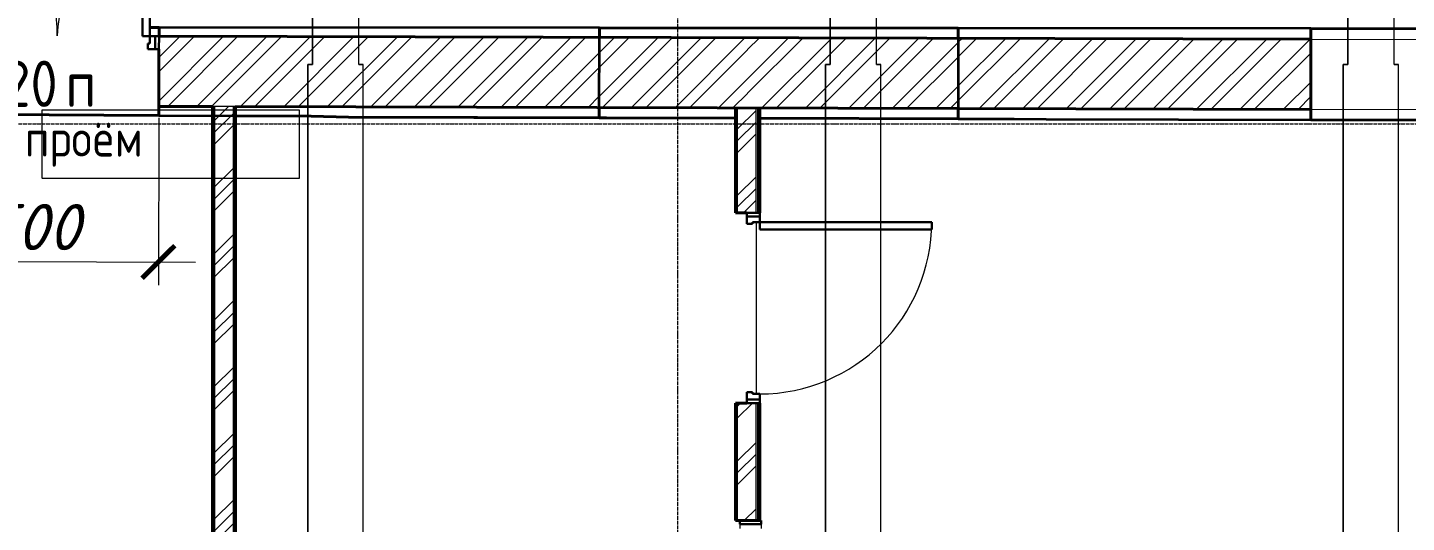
# Model space of a CAD drawing. Header units: millimetres. Extents: x 749182 to 2267578, y 70462 to 311449.
# Drawn here: x 1973313 to 1980771, y 82067 to 84744 of the extents above; entities that cross this region are included whole.
import ezdxf

# ---------------------------------------------------------------- set-up
doc = ezdxf.new("R2010")
doc.units = ezdxf.units.MM
for name, pattern in [('ADSK_Линия сетки', [25, 20, -2.5, 0, -2.5]), ('ADSK_Сверху', [4.5, 3, -1.5]), ('осеваяX2', [4, 2.5, -0.5, 0.5, -0.5])]:
    doc.linetypes.add(name, pattern=pattern)
doc.layers.get('Defpoints').update_dxf_attribs({"color": 255})
for name, color, linetype, lineweight in [('Витраж', 7, 'Continuous', 9), ('Двери', 7, 'Continuous', 20), ('Каркас', 7, 'Continuous', 9), ('Марки дверей', 7, 'Continuous', 20), ('Оси', 165, 'осеваяX2', 13), ('Перекрытие', 7, 'Continuous', 18), ('размеры', 7, 'Continuous', 9), ('Стены', 184, 'Continuous', 40), ('Стены внутренние', 7, 'Continuous', 18), ('Стены разрез', 7, 'Continuous', 35), ('Стены штриховка', 7, 'Continuous', 18)]:
    doc.layers.add(name, color=color, linetype=linetype, lineweight=lineweight)
doc.styles.add('GOST Common_1', font='GOST_Common.ttf', dxfattribs={"width": 0.9, "height": 250})
doc.styles.add('GOST Common_2', font='GOST_Common.ttf', dxfattribs={"width": 0.9, "height": 200})
doc.styles.add('М2', font='isocpeui.ttf')
doc.dimstyles.new('SPDS 1_100', dxfattribs={"dimscale": 100, "dimtxt": 2.5, "dimasz": 1.77, "dimexe": 1.25, "dimexo": 0.625, "dimtad": 1, "dimdec": 0, "dimrnd": 0.001, "dimzin": 9, "dimtxsty": 'М2', "dimblk": 'ARCHTICK', "dimcen": 2.5, "dimdle": 2, "dimclrt": 256, "dimadec": 0, "dimazin": 2, "dimtfac": 0.75, "dimtdec": 0, "dimtmove": 1, "dimatfit": 3, "dimfxl": 0, "dimtolj": 1, "dimlwd": 9, "dimlwe": 9, "dimarcsym": 0})
pattern_1 = [(45, (1958220.23, 75616.62), (-179.605, 179.605), []), (45, (1958283.73, 75616.62), (0, 359.2102), []), (45, (1958156.73, 75616.62), (0, 359.2102), [])]
pattern_2 = [(45, (1958220.23, 75616.62), (-117.8655, 117.8655), []), (45, (1958298.8, 75616.62), (-117.8655, 117.8655), [])]

# ---------------------------------------------------------------- blocks, each defined once
blk = doc.blocks.new('Прямоугольный импост - Зазор 20х116мм-1858203-01 План 1-го этажа маркировочный')
at = {"layer": 'Витраж', "color": 253, "linetype": 'ADSK_Сверху', "true_color": 0xaaaaaa}
for p, q in [((0, 76), (-20, 76)), ((-20, 76), (-20, 20)), ((0, -40), (0, 76)), ((-20, -20), (-20, -40)), ((-20, -40), (0, -40))]:
    blk.add_line(p, q, dxfattribs=at)
blk = doc.blocks.new('Прямоугольный импост - Зазор 20х116мм-1858181-01 План 1-го этажа маркировочный')
at = {"layer": 'Витраж', "color": 253, "linetype": 'ADSK_Сверху', "true_color": 0xaaaaaa}
for p, q in [((19060.8, 6460.3), (18944.8, 6460.3)), ((18944.8, 6460.3), (18944.8, 6416.3)), ((19060.8, 6460.3), (19060.8, 6416.3))]:
    blk.add_line(p, q, dxfattribs=at)
blk = doc.blocks.new('Существующие стены 1 эт - Существующие стены 1 эт-653793-01 План 1-го этажа маркировочный')
at = {"layer": 'Стены'}
for p, q in [((15753.5, 9127.1), (15803.5, 9127.1)), ((15803.3, 9081), (15803.5, 9127.1)), ((18185.8, 9125), (18185.6, 9074.7)), ((18185.8, 9125), (20126.6, 9123.3)), ((20126.6, 9069.6), (20126.6, 9123.3)), ((22033.5, 9121.6), (22033.4, 9064.5)), ((22033.5, 9121.6), (23922.8, 9120)), ((15802.2, 8652.1), (14302.2, 8660.1)), ((15802.2, 8652.1), (15802.3, 8701)), ((18184.6, 8694.7), (18184.4, 8639.1)), ((20126.2, 8633.6), (20126.2, 8689.7)), ((22033.1, 8684.5), (22033, 8628.2)), ((16627.1, 8647.8), (16216.2, 8649.9)), ((16828.5, 8642.9), (16627.1, 8647.8)), ((18920.8, 8637), (16828.5, 8642.9)), ((18920.8, 8637), (18184.4, 8639.1)), ((20126.2, 8633.6), (19052.8, 8636.6)), ((23921.4, 8622.9), (22033, 8628.2))]:
    blk.add_line(p, q, dxfattribs=at)
at = {"layer": 'Стены разрез'}
for p, q in [((15803.5, 9127.1), (15803.3, 9081)), ((18185.8, 9125), (15803.5, 9127.1)), ((18184.4, 8639.1), (18185.8, 9125)), ((20126.6, 9123.3), (20126.2, 8633.6)), ((22033.5, 9121.6), (20126.6, 9123.3)), ((22033, 8628.2), (22033.5, 9121.6)), ((15803.2, 9011), (15802.2, 8652.1)), ((15802.2, 8652.1), (16627.1, 8647.8)), ((16627.1, 8647.8), (16828.5, 8642.9)), ((16828.5, 8642.9), (18184.4, 8639.1)), ((20126.2, 8633.6), (20428.6, 8632.8)), ((20428.6, 8632.8), (20602.7, 8632.3)), ((20602.7, 8632.3), (22033, 8628.2))]:
    blk.add_line(p, q, dxfattribs=at)
blk = doc.blocks.new('Прямоугольный импост - Зазор 20х116мм-1856230-01 План 1-го этажа маркировочный')
at = {"layer": 'Витраж', "lineweight": 30}
for p, q in [((0, 76), (-20, 76)), ((-20, 76), (-20, -40)), ((0, -40), (0, 76)), ((-20, -40), (0, -40))]:
    blk.add_line(p, q, dxfattribs=at)
blk = doc.blocks.new('AC_Дверь_Двупольная_Стальная - Д-20п 1500х2200h-V219-01 План 1-го этажа маркировочный')
at = {"layer": 'Двери', "lineweight": 30}
for p, q in [((-700, 1090), (-660, 1090)), ((-700, 190), (-700, 1090)), ((-660, 1090), (-660, 190)), ((700, 690), (660, 690)), ((660, 690), (660, 190)), ((700, 190), (700, 690)), ((-750, 190), (-730, 190)), ((-750, 120), (-750, 190)), ((-730, 190), (-700, 190)), ((-730, 120), (-730, 190)), ((-730, 190), (-730, 120)), ((-660, 190), (-700, 190)), ((-700, 190), (-700, 150)), ((-700, 150), (-690, 150)), ((-690, 150), (-690, 120)), ((660, 190), (700, 190)), ((700, 150), (690, 150)), ((690, 150), (690, 120)), ((730, 190), (700, 190)), ((700, 190), (700, 150)), ((730, 120), (730, 190)), ((750, 190), (730, 190)), ((730, 190), (730, 120)), ((750, 120), (750, 190)), ((-730, 120), (-750, 120)), ((-690, 120), (-730, 120)), ((690, 120), (730, 120)), ((730, 120), (750, 120))]:
    blk.add_line(p, q, dxfattribs=at)
at = {"layer": 'Двери'}
for centre, radius, start, end in [((-700, 190), 900, 360, 90), ((700, 190), 500, 90, 180)]:
    blk.add_arc(centre, radius, start, end, dxfattribs=at)
blk = doc.blocks.new('AC_Дверь_Однопольная_Стальная - Д-18п 1030х2200h-1983216-01 План 1-го этажа маркировочный')
at = {"layer": 'Двери', "lineweight": 30}
for p, q in [((-465, 996), (-425, 996)), ((-465, 66), (-465, 996)), ((-425, 996), (-425, 66)), ((-515, 66), (-495, 66)), ((-515, -4), (-515, 66)), ((-495, 66), (-465, 66)), ((-495, -4), (-495, 66)), ((-495, 66), (-495, -4)), ((-425, 66), (-465, 66)), ((-465, 66), (-465, 26)), ((-465, 26), (-455, 26)), ((-455, 26), (-455, -4)), ((455, 26), (465, 26)), ((455, -4), (455, 26)), ((465, 66), (495, 66)), ((465, 26), (465, 66)), ((495, 66), (495, -4)), ((495, 66), (515, 66)), ((495, -4), (495, 66)), ((515, 66), (515, -4)), ((-495, -4), (-515, -4)), ((-455, -4), (-495, -4)), ((495, -4), (455, -4)), ((515, -4), (495, -4))]:
    blk.add_line(p, q, dxfattribs=at)
at = {"layer": 'Двери'}
blk.add_arc((-465, 66), 930, 0, 90, dxfattribs=at)
blk = doc.blocks.new('_ArchTick')
at = {"color": 0, "linetype": 'ByBlock', "const_width": 0.15}
blk.add_lwpolyline([(-0.5, -0.5), (0.5, 0.5)], dxfattribs=at)
blk = doc.blocks.new('*D2903')
at = {"layer": 'Defpoints', "color": 0, "lineweight": 20, "transparency": 16777216}
for p in [(1972522.6, 84321.6), (1974022.6, 84317.6), (1974020.3, 83475.7)]:
    blk.add_point(p, dxfattribs=at)
at = {"layer": 'размеры', "color": 0, "lineweight": 9, "transparency": 16777216}
for p, q in [((1972522.4, 84259.1), (1972520, 83354.7)), ((1974022.4, 84255.1), (1974020, 83350.7)), ((1972320.3, 83480.2), (1974220.3, 83475.2))]:
    blk.add_line(p, q, dxfattribs=at)
at = {"layer": 'размеры', "color": 0, "lineweight": 9, "transparency": 16777216, "xscale": 177, "yscale": 177, "zscale": 177}
for p, rotation in [((1972520.3, 83479.7), 179.8485505273751), ((1974020.3, 83475.7), 359.8485505273751)]:
    blk.add_blockref('_ArchTick', p, dxfattribs=dict(at, rotation=rotation))
at = {"layer": 'размеры', "lineweight": 20, "transparency": 16777216, "insert": (1973270.8, 83665.2), "char_height": 250, "width": 560.473, "attachment_point": 5, "rotation": 359.84855, "style": 'М2'}
blk.add_mtext('\\A1;1500', dxfattribs=at)

msp = doc.modelspace()

# ---------------------------------------------------------------- hatches: boundary and pattern name
at = {"layer": 'Стены внутренние', "lineweight": 9}
h = msp.add_hatch(dxfattribs=at)
h.set_pattern_fill('FP_1', color=256, style=0, pattern_type=2)
h.set_pattern_definition(pattern_2)
h.paths.add_polyline_path([(1976404.8548, 84311.3122), (1976405.8593, 84691.3109), (1974023.5708, 84697.608), (1974023.6926, 84317.6064), (1975599.8696, 84313.44)])
h.paths.add_polyline_path([(1972522.5716, 84321.5743), (1972523.391, 84701.5734), (1968717.0717, 84711.6347), (1968716.0672, 84331.636), (1972097.0724, 84322.699)])
h.paths.add_polyline_path([(1967216.0725, 84335.6009), (1967216.0725, 84715.6022), (1966353.2491, 84717.8829), (1966354.7586, 84337.8776), (1967086.6573, 84335.943)])
h = msp.add_hatch(dxfattribs=at)
h.set_pattern_fill('FP_1', color=256, style=0, pattern_type=2)
h.set_pattern_definition(pattern_2)
h.paths.add_polyline_path([(1977206.5686, 84309.1931), (1977206.5686, 84689.1944), (1976405.8593, 84691.3109), (1976406.0014, 84311.3092), (1977102.9813, 84309.4669)])
h = msp.add_hatch(dxfattribs=at)
h.set_pattern_fill('FP_1', color=256, style=0, pattern_type=2)
h.set_pattern_definition(pattern_2)
h.paths.add_polyline_path([(1978345.9898, 84306.1812), (1978345.9898, 84686.1826), (1977207.573, 84689.1917), (1977206.5686, 84309.1931), (1977253.0708, 84309.0701)])
h = msp.add_hatch(dxfattribs=at)
h.set_pattern_fill('FP_1', color=256, style=0, pattern_type=2)
h.set_pattern_definition(pattern_2)
h.paths.add_polyline_path([(1988189.0744, 84280.163), (1988189.0744, 84660.1644), (1986307.9518, 84665.1367), (1986306.3479, 84285.1396), (1987177.6333, 84282.8366)])
h.paths.add_polyline_path([(1984324.3867, 84290.3785), (1984325.9906, 84670.3756), (1982142.8366, 84676.1464), (1982142.8366, 84296.145), (1984324.1459, 84290.3792)])
h.paths.add_polyline_path([(1980253.2963, 84301.1397), (1980253.6278, 84681.1401), (1978346.9943, 84686.1799), (1978346.8366, 84306.179), (1979332.4492, 84303.5737)])
h = msp.add_hatch(dxfattribs=at)
h.set_pattern_fill('FP_6', color=256, style=0, pattern_type=2)
h.set_pattern_definition(pattern_1)
h.paths.add_polyline_path([(1974325.1218, 78313.0968), (1974424.4026, 78313.0968), (1974424.4026, 84316.5472), (1974324.4028, 84316.5154), (1974324.4026, 78313.0968)])
h = msp.add_hatch(dxfattribs=at)
h.set_pattern_fill('FP_6', color=256, style=0, pattern_type=2)
h.set_pattern_definition(pattern_1)
h.paths.add_polyline_path([(1977253.0708, 82076.8971), (1977253.0708, 82711.8971), (1977153.0708, 82711.8971), (1977153.0708, 82076.8971), (1977203.0708, 82076.8971)])
h.paths.add_polyline_path([(1977203.0708, 83741.8971), (1977253.0708, 83741.8971), (1977253.0708, 84309.0701), (1977153.0708, 84309.1931), (1977153.0708, 83741.8971)])

# ---------------------------------------------------------------- linework, layer by layer
at = {"layer": 'Каркас', "color": 253, "linetype": 'ADSK_Сверху', "true_color": 0xb2b2b2}
for p, q in [((1974853.7052, 88952.1898), (1974853.7052, 84543.6161)), ((1975103.7052, 84543.6161), (1975103.7052, 88952.1898)), ((1977653.7052, 88952.1898), (1977653.7052, 84543.6161)), ((1977903.7052, 84543.6161), (1977903.7052, 88952.1898)), ((1980453.7052, 88952.1898), (1980453.7052, 84543.6161)), ((1980703.7052, 84543.6161), (1980703.7052, 88952.1898)), ((1974853.7052, 84543.6161), (1974828.7052, 84543.6161)), ((1974828.7052, 84543.6161), (1974828.7052, 78156.6386)), ((1975128.7052, 84543.6161), (1975103.7052, 84543.6161)), ((1975128.7052, 78156.6386), (1975128.7052, 84543.6161)), ((1977653.7052, 84543.6161), (1977628.7052, 84543.6161)), ((1977628.7052, 84543.6161), (1977628.7052, 78156.6386)), ((1977928.7052, 84543.6161), (1977903.7052, 84543.6161)), ((1977928.7052, 78156.6386), (1977928.7052, 84543.6161)), ((1980453.7052, 84543.6161), (1980428.7052, 84543.6161)), ((1980428.7052, 84543.6161), (1980428.7052, 78156.6386)), ((1980728.7052, 84543.6161), (1980703.7052, 84543.6161)), ((1980728.7052, 78156.6386), (1980728.7052, 84543.6161))]:
    msp.add_line(p, q, dxfattribs=at)
at = {"layer": 'Каркас', "color": 253, "linetype": 'ADSK_Сверху', "true_color": 0xaaaaaa}
for p, q in [((1974853.7052, 84543.6161), (1974853.7052, 88952.1898)), ((1975103.7052, 84543.6161), (1975103.7052, 88952.1898)), ((1977653.7052, 84543.6161), (1977653.7052, 88952.1898)), ((1977903.7052, 84543.6161), (1977903.7052, 88952.1898)), ((1980453.7052, 84543.6161), (1980453.7052, 88952.1898)), ((1980703.7052, 84543.6161), (1980703.7052, 88952.1898)), ((1974828.7052, 84543.6161), (1974853.7052, 84543.6161)), ((1974828.7052, 78156.6386), (1974828.7052, 84543.6161)), ((1975103.7052, 84543.6161), (1975128.7052, 84543.6161)), ((1975128.7052, 78156.6386), (1975128.7052, 84543.6161)), ((1977628.7052, 84543.6161), (1977653.7052, 84543.6161)), ((1977628.7052, 78156.6386), (1977628.7052, 84543.6161)), ((1977903.7052, 84543.6161), (1977928.7052, 84543.6161)), ((1977928.7052, 78156.6386), (1977928.7052, 84543.6161)), ((1980428.7052, 84543.6161), (1980453.7052, 84543.6161)), ((1980428.7052, 78156.6386), (1980428.7052, 84543.6161)), ((1980703.7052, 84543.6161), (1980728.7052, 84543.6161)), ((1980728.7052, 78156.6386), (1980728.7052, 84543.6161))]:
    msp.add_line(p, q, dxfattribs=at)
at = {"layer": 'Оси', "linetype": 'ADSK_Линия сетки'}
for p, q in [((1976830.1361, 71313.2448), (1976830.1361, 120151.4054)), ((1947134.001, 84223.407), (2009148.6289, 84223.407))]:
    msp.add_line(p, q, dxfattribs=at)
at = {"layer": 'Перекрытие', "linetype": 'ADSK_Сверху'}
for p, q in [((1973390.3573, 84297.6835), (1973390.3573, 83928.8743)), ((1974783.5201, 84297.6835), (1973390.3573, 84297.6835)), ((1974783.5201, 83928.8743), (1974783.5201, 84297.6835)), ((1973390.3573, 83928.8743), (1974783.5201, 83928.8743))]:
    msp.add_line(p, q, dxfattribs=at)
at = {"layer": 'Перекрытие'}
msp.add_line((1977253.0708, 83691.8971), (1977253.0708, 82761.8971), dxfattribs=at)
at = {"layer": 'Стены внутренние', "lineweight": 40}
for p, q in [((1980253.6278, 84681.1401), (1974023.5708, 84697.608)), ((1980253.2963, 84301.1397), (1980253.6278, 84681.1401)), ((1974023.3857, 84627.6082), (1974022.5663, 84317.6093)), ((1974022.5663, 84317.6093), (1974312.4026, 84316.8432)), ((1974312.4026, 84316.8432), (1974312.4026, 78313.0968)), ((1974436.4026, 78313.0968), (1974436.4026, 84316.5154)), ((1974436.4026, 84316.5154), (1978345.9898, 84306.1812)), ((1977141.0708, 84309.3662), (1977141.0708, 83741.8971)), ((1977273.0708, 83741.8971), (1977273.0708, 84309.0173)), ((1978345.9898, 84306.1812), (1980253.2963, 84301.1397)), ((1977141.0708, 83741.8971), (1977203.0708, 83741.8971)), ((1977141.0708, 82711.8971), (1977141.0708, 82076.8971)), ((1977203.0708, 82711.8971), (1977141.0708, 82711.8971)), ((1977273.0708, 82076.8971), (1977273.0708, 82711.8971)), ((1977141.0708, 82076.8971), (1977273.0708, 82076.8971))]:
    msp.add_line(p, q, dxfattribs=at)
at = {"layer": 'Стены внутренние'}
for p, q in [((1980253.6278, 84681.1401), (1982142.8366, 84676.1464)), ((1982141.7625, 84296.1479), (1980253.2963, 84301.1397))]:
    msp.add_line(p, q, dxfattribs=at)
at = {"layer": 'Стены штриховка'}
for p, q in [((1974436.4026, 84316.5154), (1974312.4026, 84316.8432)), ((1974314.4026, 84316.8379), (1974314.4026, 78313.0968)), ((1974324.4026, 84316.8115), (1974324.4026, 78313.0968)), ((1974424.4026, 84316.5472), (1974424.4026, 78313.0968)), ((1974434.4026, 84316.5207), (1974434.4026, 78313.0968)), ((1977143.0708, 83741.8971), (1977143.0708, 84309.3609)), ((1977153.0708, 83741.8971), (1977153.0708, 84309.3345)), ((1977253.0708, 83741.8971), (1977253.0708, 84309.0701)), ((1977262.0708, 83741.8971), (1977262.0708, 84309.0464)), ((1977143.0708, 82076.8971), (1977143.0708, 82711.8971)), ((1977153.0708, 82076.8971), (1977153.0708, 82711.8971)), ((1977253.0708, 82076.8971), (1977253.0708, 82711.8971)), ((1977262.0708, 82076.8971), (1977262.0708, 82711.8971))]:
    msp.add_line(p, q, dxfattribs=at)

# ---------------------------------------------------------------- block references
at = {"layer": 'Витраж', "color": 253, "linetype": 'ADSK_Сверху', "true_color": 0xaaaaaa, "rotation": 89.99999999999993}
msp.add_blockref('Прямоугольный импост - Зазор 20х116мм-1858203-01 План 1-го этажа маркировочный', (1977241.0708, 82076.8971), dxfattribs=at)
at = {"layer": 'Витраж', "color": 253, "linetype": 'ADSK_Сверху', "true_color": 0xaaaaaa}
msp.add_blockref('Прямоугольный импост - Зазор 20х116мм-1858181-01 План 1-го этажа маркировочный', (1958220.2258, 75616.6187), dxfattribs=at)
at = {"layer": 'Витраж', "rotation": 89.99999999999993}
msp.add_blockref('Прямоугольный импост - Зазор 20х116мм-1856230-01 План 1-го этажа маркировочный', (1977241.0708, 82076.8971), dxfattribs=at)
at = {"layer": 'Двери'}
for name, p, rotation in [('AC_Дверь_Двупольная_Стальная - Д-20п 1500х2200h-V219-01 План 1-го этажа маркировочный', (1973273.0712, 84509.5911), 359.8485505277052), ('AC_Дверь_Однопольная_Стальная - Д-18п 1030х2200h-1983216-01 План 1-го этажа маркировочный', (1977207.0708, 83226.8971), 269.9999999999999)]:
    msp.add_blockref(name, p, dxfattribs=dict(at, rotation=rotation))
at = {"layer": 'Стены', "color": 243, "true_color": 0xbb5389}
msp.add_blockref('Существующие стены 1 эт - Существующие стены 1 эт-653793-01 План 1-го этажа маркировочный', (1958220.2258, 75616.6187), dxfattribs=at)

# ---------------------------------------------------------------- texts
at = {"layer": 'Defpoints', "color": 2, "lineweight": 9, "insert": (1973297.6888, 84245.8434), "char_height": 200, "width": 815.316187, "attachment_point": 1, "style": 'GOST Common_1'}
msp.add_mtext('проём', dxfattribs=at)
at = {"layer": 'Марки дверей', "lineweight": 9, "char_height": 250, "attachment_point": 1, "style": 'GOST Common_2'}
for s, insert, width in [('-20', (1973035.6482, 84564.7445), 584.430187), ('\\fGOST Common|b0|i0|c204|p34|;\\W.9;п', (1973517.8513, 84564.7445), 194.810062)]:
    msp.add_mtext(s, dxfattribs=dict(at, insert=insert, width=width))

# ---------------------------------------------------------------- dimensions: what is measured, and where the dimension line sits
at = {"layer": 'размеры', "lineweight": 20}
dim = msp.add_linear_dim(base=(1974020.341, 83475.724), p1=(1972522.5716, 84321.5743), p2=(1974022.5663, 84317.6093), angle=359.84855053, dimstyle='SPDS 1_100', dxfattribs=at)
dim.commit()
dim.dimension.update_dxf_attribs({"geometry": '*D2903', "text_midpoint": (1973270.8392, 83665.2058)})

doc.saveas('drawing.dxf')
